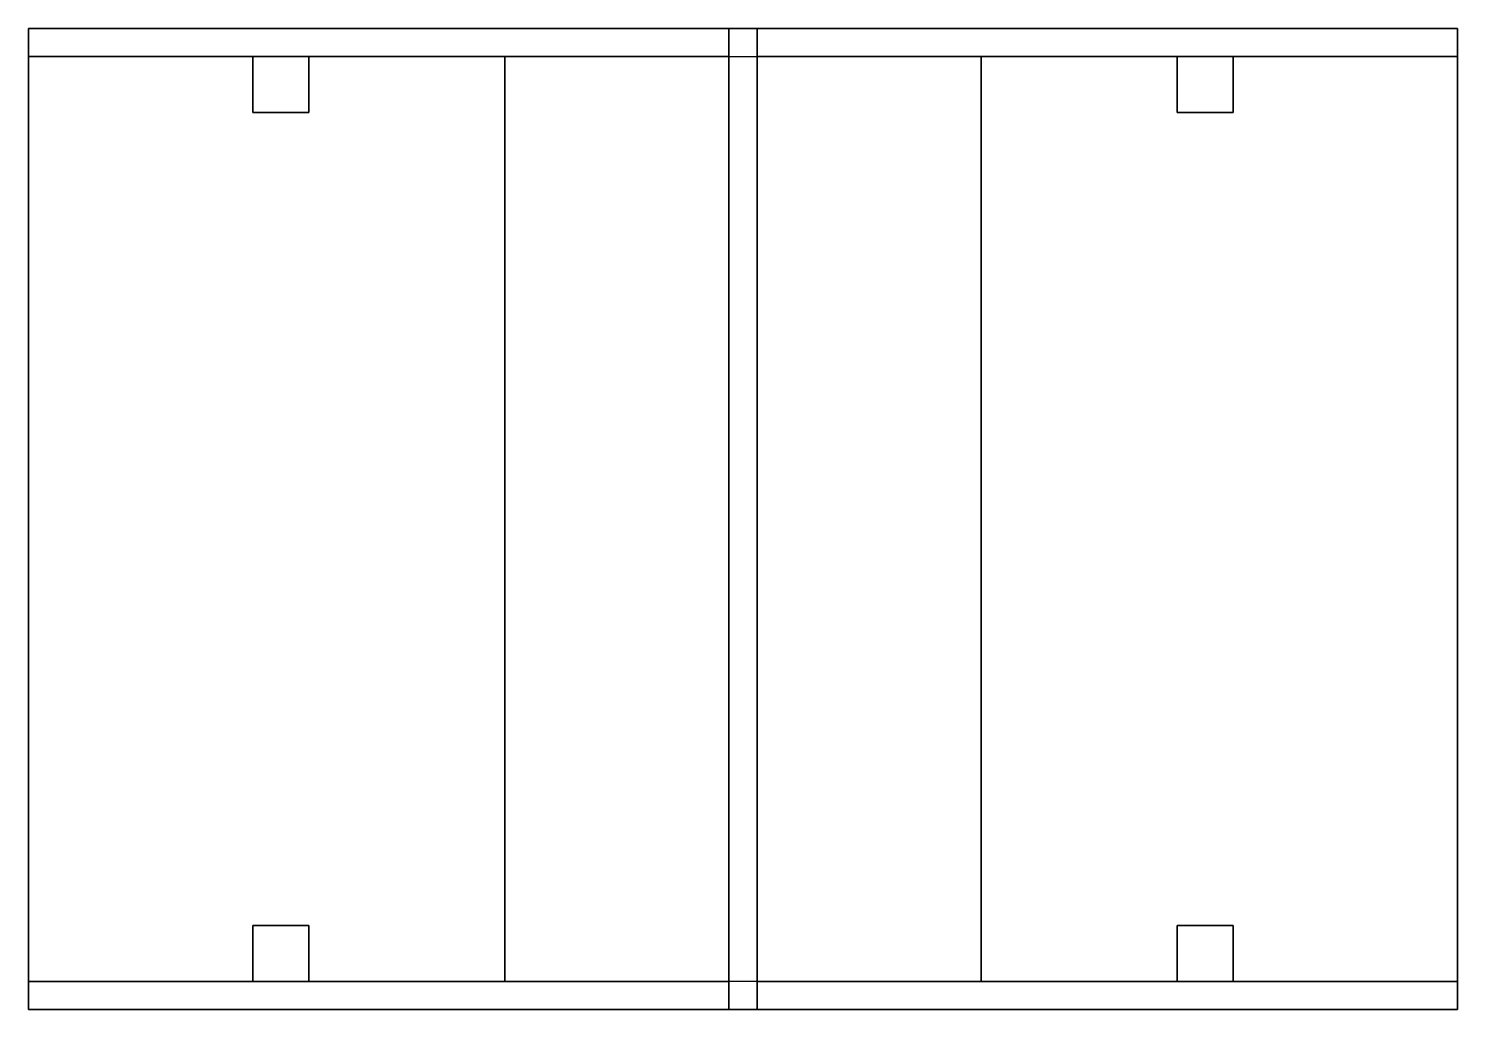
# Model space of a CAD drawing. Extents: x 0 to 1.3, y 0 to 0.89.
import ezdxf

# ---------------------------------------------------------------- set-up
doc = ezdxf.new("R2010")
doc.units = 0
doc.header["$LTSCALE"] = 2
doc.layers.get('0').update_dxf_attribs({"linetype": 'CONTINUOUS'})

msp = doc.modelspace()

# ---------------------------------------------------------------- linework, layer by layer
at = {"color": 0, "linetype": 'BYBLOCK'}
for points in [[(0, 0.889, 0.4826), (0, 0.889, 0.7112), (0.6477, 0.889, 0.9144), (0.6477, 0.889, 0.4826)], [(0.635, 0.8636, 0.9144), (0.635, 0.889, 0.9144), (0, 0.889, 0.7112), (0, 0.8636, 0.7112)], [(0, 0.8636, 0.7112), (0, 0.889, 0.7112), (0, 0.889, 0.4826), (0, 0.8636, 0.508)], [(0, 0.889, 0.4826), (0, 0.8636, 0.508), (0, 0.0254, 0.508), (0, 0, 0.4826)], [(0, 0.889, 0.4826), (1.2954, 0.889, 0.4826), (1.2954, 0, 0.4826), (0, 0, 0.4826)], [(0.6604, 0.8636, 0.9144), (0.6604, 0.889, 0.9144), (0.635, 0.889, 0.9144), (0.635, 0.8636, 0.9144)], [(0.6477, 0.889, 0.4826), (0.6477, 0.889, 0.9144), (1.2954, 0.889, 0.7112), (1.2954, 0.889, 0.4826)], [(1.2954, 0.8636, 0.7112), (1.2954, 0.889, 0.7112), (0.6604, 0.889, 0.9144), (0.6604, 0.8636, 0.9144)], [(1.2954, 0.8636, 0.508), (1.2954, 0.889, 0.4826), (1.2954, 0.889, 0.7112), (1.2954, 0.8636, 0.7112)], [(1.2954, 0.889, 0.4826), (1.2954, 0.8636, 0.508), (1.2954, 0.0254, 0.508), (1.2954, 0, 0.4826)], [(0.635, 0.8636, 0.508), (0.635, 0.8636, 0.9144), (0, 0.8636, 0.7112), (0, 0.8636, 0.508)], [(0.635, 0.8636, 0.508), (0, 0.8636, 0.508), (0, 0.0254, 0.508), (0.635, 0.0254, 0.508)], [(0.2032, 0.8128), (0.2032, 0.8636), (0.2032, 0.8636, 0.4826), (0.2032, 0.8128, 0.4826)], [(0.254, 0.8636, 0.4826), (0.2032, 0.8636, 0.4826), (0.2032, 0.8636), (0.254, 0.8636)], [(0.254, 0.8636, 0.4826), (0.254, 0.8128, 0.4826), (0.254, 0.8128), (0.254, 0.8636)], [(0.635, 0.0254, 0.8128), (0.635, 0.8636, 0.8128), (0.4318, 0.8636, 0.8128), (0.4318, 0.0254, 0.8128)], [(0.635, 0.0254, 0.7874), (0.635, 0.8636, 0.7874), (0.4318, 0.8636, 0.7874), (0.4318, 0.0254, 0.7874)], [(0.4318, 0.0254, 0.7874), (0.4318, 0.0254, 0.8128), (0.4318, 0.8636, 0.8128), (0.4318, 0.8636, 0.7874)], [(0.6604, 0.0254, 0.9144), (0.635, 0.0254, 0.9144), (0.635, 0.8636, 0.9144), (0.6604, 0.8636, 0.9144)], [(0.635, 0.0254, 0.508), (0.635, 0.8636, 0.508), (0.635, 0.8636, 0.9144), (0.635, 0.0254, 0.9144)], [(0.6604, 0.0254, 0.7874), (0.6604, 0.8636, 0.7874), (0.8636, 0.8636, 0.7874), (0.8636, 0.0254, 0.7874)], [(0.6604, 0.0254, 0.508), (0.6604, 0.8636, 0.508), (0.6604, 0.8636, 0.9144), (0.6604, 0.0254, 0.9144)], [(0.6604, 0.8636, 0.508), (0.6604, 0.8636, 0.9144), (1.2954, 0.8636, 0.7112), (1.2954, 0.8636, 0.508)], [(0.6604, 0.0254, 0.8128), (0.6604, 0.8636, 0.8128), (0.8636, 0.8636, 0.8128), (0.8636, 0.0254, 0.8128)], [(0.6604, 0.8636, 0.508), (1.2954, 0.8636, 0.508), (1.2954, 0.0254, 0.508), (0.6604, 0.0254, 0.508)], [(0.8636, 0.0254, 0.7874), (0.8636, 0.0254, 0.8128), (0.8636, 0.8636, 0.8128), (0.8636, 0.8636, 0.7874)], [(1.0414, 0.8636, 0.4826), (1.0922, 0.8636, 0.4826), (1.0922, 0.8636), (1.0414, 0.8636)], [(1.0414, 0.8636, 0.4826), (1.0414, 0.8128, 0.4826), (1.0414, 0.8128), (1.0414, 0.8636)], [(1.0922, 0.8128), (1.0922, 0.8636), (1.0922, 0.8636, 0.4826), (1.0922, 0.8128, 0.4826)], [(0.254, 0.8128, 0.4826), (0.2032, 0.8128, 0.4826), (0.2032, 0.8128), (0.254, 0.8128)], [(1.0414, 0.8128, 0.4826), (1.0922, 0.8128, 0.4826), (1.0922, 0.8128), (1.0414, 0.8128)], [(0.254, 0.0762, 0.4826), (0.2032, 0.0762, 0.4826), (0.2032, 0.0762), (0.254, 0.0762)], [(0.2032, 0.0254), (0.2032, 0.0762), (0.2032, 0.0762, 0.4826), (0.2032, 0.0254, 0.4826)], [(0.254, 0.0762, 0.4826), (0.254, 0.0254, 0.4826), (0.254, 0.0254), (0.254, 0.0762)], [(1.0414, 0.0762, 0.4826), (1.0414, 0.0254, 0.4826), (1.0414, 0.0254), (1.0414, 0.0762)], [(1.0414, 0.0762, 0.4826), (1.0922, 0.0762, 0.4826), (1.0922, 0.0762), (1.0414, 0.0762)], [(1.0922, 0.0254), (1.0922, 0.0762), (1.0922, 0.0762, 0.4826), (1.0922, 0.0254, 0.4826)], [(0, 0.0254, 0.7112), (0, 0, 0.7112), (0, 0, 0.4826), (0, 0.0254, 0.508)], [(0.635, 0, 0.9144), (0.635, 0.0254, 0.9144), (0, 0.0254, 0.7112), (0, 0, 0.7112)], [(0.635, 0.0254, 0.508), (0.635, 0.0254, 0.9144), (0, 0.0254, 0.7112), (0, 0.0254, 0.508)], [(0.254, 0.0254, 0.4826), (0.2032, 0.0254, 0.4826), (0.2032, 0.0254), (0.254, 0.0254)], [(0.6604, 0, 0.9144), (0.6604, 0.0254, 0.9144), (0.635, 0.0254, 0.9144), (0.635, 0, 0.9144)], [(1.2954, 0, 0.7112), (1.2954, 0.0254, 0.7112), (0.6604, 0.0254, 0.9144), (0.6604, 0, 0.9144)], [(0.6604, 0.0254, 0.508), (0.6604, 0.0254, 0.9144), (1.2954, 0.0254, 0.7112), (1.2954, 0.0254, 0.508)], [(1.0414, 0.0254, 0.4826), (1.0922, 0.0254, 0.4826), (1.0922, 0.0254), (1.0414, 0.0254)], [(1.2954, 0.0254, 0.508), (1.2954, 0, 0.4826), (1.2954, 0, 0.7112), (1.2954, 0.0254, 0.7112)], [(0, 0, 0.4826), (0, 0, 0.7112), (0.6477, 0, 0.9144), (0.6477, 0, 0.4826)], [(0.6477, 0, 0.4826), (0.6477, 0, 0.9144), (1.2954, 0, 0.7112), (1.2954, 0, 0.4826)]]:
    msp.add_3dface(points, dxfattribs=at)

doc.saveas('drawing.dxf')
